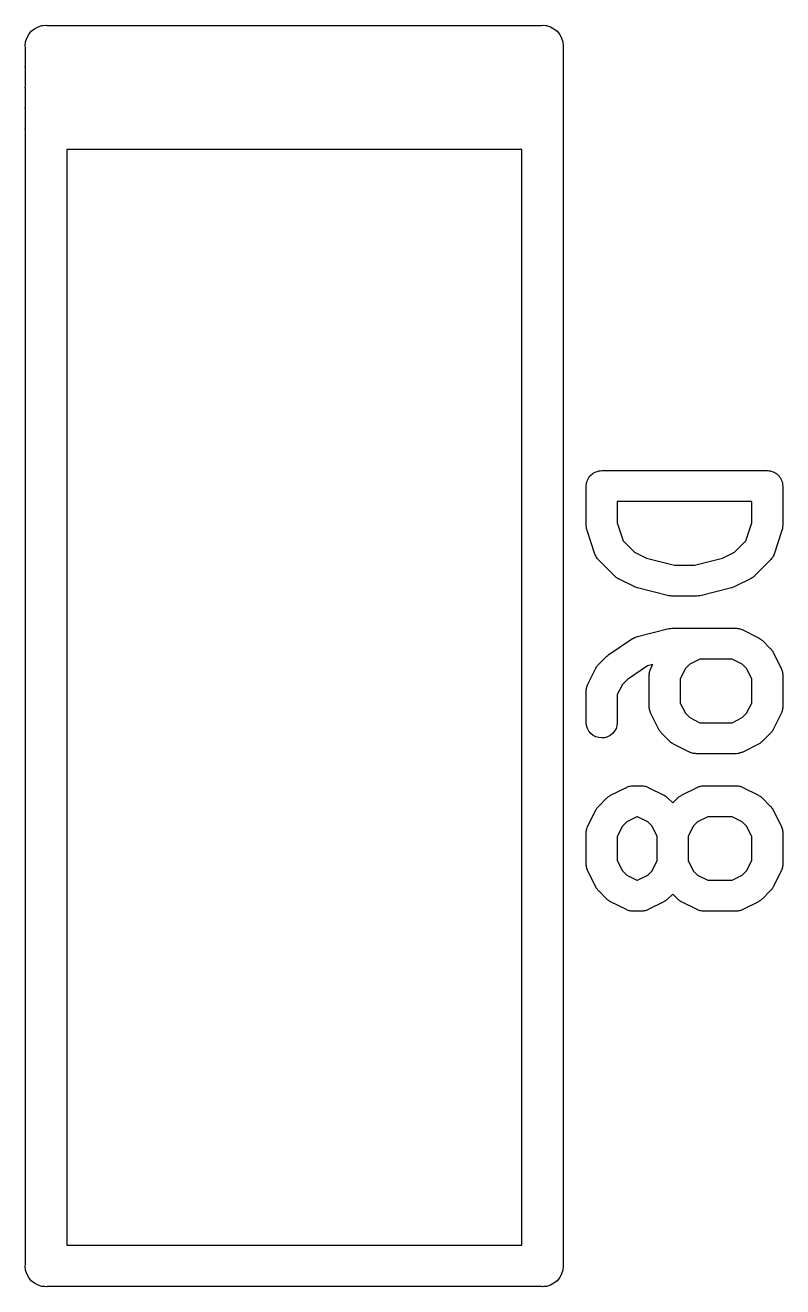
# Model space of a CAD drawing. Extents: x 0.4 to 23, y -16.1 to -0.4.
# Drawn here: x 5.2925 to 5.4367, y -5.0829 to -4.8427 of the extents above; entities that cross this region are included whole.
import ezdxf

# ---------------------------------------------------------------- set-up
doc = ezdxf.new("R2010")
doc.units = 0
doc.header["$MEASUREMENT"] = 0
doc.layers.add('BLACK', color=7, linetype='CONTINUOUS')

msp = doc.modelspace()

# ---------------------------------------------------------------- linework, layer by layer
at = {"layer": 'BLACK', "linetype": 'CONTINUOUS'}
for p, q in [((5.29284, -4.84518), (5.29321, -4.8445)), ((5.29321, -4.8445), (5.2937, -4.8439)), ((5.2937, -4.8439), (5.2943, -4.8434)), ((5.2943, -4.8434), (5.29498, -4.84304)), ((5.29498, -4.84304), (5.29572, -4.84281)), ((5.29572, -4.84281), (5.29592, -4.84279)), ((5.29592, -4.84279), (5.2965, -4.84274)), ((5.2965, -4.84274), (5.29669, -4.84276)), ((5.29669, -4.84276), (5.39079, -4.84276)), ((5.39079, -4.84276), (5.39098, -4.84274)), ((5.39098, -4.84274), (5.39156, -4.84279)), ((5.39156, -4.84279), (5.39176, -4.84281)), ((5.39176, -4.84281), (5.3925, -4.84304)), ((5.3925, -4.84304), (5.39318, -4.8434)), ((5.39318, -4.8434), (5.39378, -4.8439)), ((5.39378, -4.8439), (5.39427, -4.8445)), ((5.39427, -4.8445), (5.39464, -4.84518)), ((5.29254, -4.84669), (5.29262, -4.84592)), ((5.29256, -4.84689), (5.29254, -4.84669)), ((5.29256, -4.85044), (5.29256, -4.84689)), ((5.29262, -4.84592), (5.29284, -4.84518)), ((5.39464, -4.84518), (5.39486, -4.84592)), ((5.39486, -4.84592), (5.39494, -4.84669)), ((5.39494, -4.84669), (5.39492, -4.84689)), ((5.39492, -4.84689), (5.39492, -4.85044)), ((5.29254, -4.85063), (5.29256, -4.85044)), ((5.29256, -4.85082), (5.29254, -4.85063)), ((5.29256, -4.85437), (5.29256, -4.85082)), ((5.39492, -4.85044), (5.39494, -4.85063)), ((5.39494, -4.85063), (5.39492, -4.85082)), ((5.39492, -4.85082), (5.39492, -4.85437)), ((5.29254, -4.85457), (5.29256, -4.85437)), ((5.29256, -4.85476), (5.29254, -4.85457)), ((5.29256, -4.85831), (5.29256, -4.85476)), ((5.39492, -4.85437), (5.39494, -4.85457)), ((5.39494, -4.85457), (5.39492, -4.85476)), ((5.39492, -4.85476), (5.39492, -4.85831)), ((5.29254, -4.8585), (5.29256, -4.85831)), ((5.29256, -4.8587), (5.29254, -4.8585)), ((5.29256, -4.86225), (5.29256, -4.8587)), ((5.39492, -4.85831), (5.39494, -4.8585)), ((5.39494, -4.8585), (5.39492, -4.8587)), ((5.39492, -4.8587), (5.39492, -4.86225)), ((5.29254, -4.86244), (5.29256, -4.86225)), ((5.29256, -4.86263), (5.29254, -4.86244)), ((5.29256, -5.07878), (5.29256, -4.86263)), ((5.39492, -4.86225), (5.39494, -4.86244)), ((5.39494, -4.86244), (5.39492, -4.86263)), ((5.39492, -4.86263), (5.39492, -5.07878)), ((5.30043, -4.86638), (5.30043, -5.07504)), ((5.38705, -4.86638), (5.30043, -4.86638)), ((5.38705, -5.07504), (5.38705, -4.86638)), ((5.39984, -4.92883), (5.40002, -4.92861)), ((5.40002, -4.92861), (5.4002, -4.9284)), ((5.4002, -4.9284), (5.40021, -4.92839)), ((5.40021, -4.92839), (5.40043, -4.92821)), ((5.40021, -4.92839), (5.40021, -4.92839)), ((5.40043, -4.92821), (5.40065, -4.92804)), ((5.40065, -4.92803), (5.40066, -4.92802)), ((5.40065, -4.92804), (5.40065, -4.92803)), ((5.40066, -4.92802), (5.40091, -4.9279)), ((5.40091, -4.9279), (5.40115, -4.92776)), ((5.40115, -4.92776), (5.40116, -4.92776)), ((5.40116, -4.92776), (5.40117, -4.92776)), ((5.40117, -4.92776), (5.40144, -4.92768)), ((5.40144, -4.92768), (5.40171, -4.9276)), ((5.40171, -4.9276), (5.40172, -4.9276)), ((5.40172, -4.9276), (5.40173, -4.92759)), ((5.40173, -4.92759), (5.402, -4.92757)), ((5.402, -4.92757), (5.40228, -4.92754)), ((5.40228, -4.92754), (5.43378, -4.92754)), ((5.43378, -4.92754), (5.4338, -4.92754)), ((5.4338, -4.92754), (5.4338, -4.92754)), ((5.4338, -4.92754), (5.4338, -4.92754)), ((5.4338, -4.92754), (5.43382, -4.92754)), ((5.43382, -4.92754), (5.43409, -4.92757)), ((5.43409, -4.92757), (5.43437, -4.9276)), ((5.43437, -4.9276), (5.43438, -4.92761)), ((5.43438, -4.92761), (5.43439, -4.92761)), ((5.43439, -4.92761), (5.43465, -4.92769)), ((5.43465, -4.92769), (5.43492, -4.92777)), ((5.43492, -4.92777), (5.43493, -4.92778)), ((5.43493, -4.92778), (5.43494, -4.92778)), ((5.43494, -4.92778), (5.43518, -4.92792)), ((5.43518, -4.92792), (5.43543, -4.92805)), ((5.43543, -4.92805), (5.43543, -4.92805)), ((5.43543, -4.92805), (5.43544, -4.92806)), ((5.43544, -4.92806), (5.43566, -4.92824)), ((5.43566, -4.92824), (5.43587, -4.92841)), ((5.43587, -4.92841), (5.43588, -4.92842)), ((5.43588, -4.92842), (5.43589, -4.92843)), ((5.43589, -4.92843), (5.43606, -4.92864)), ((5.43606, -4.92864), (5.43624, -4.92886)), ((5.39933, -4.93045), (5.39936, -4.93018)), ((5.39933, -4.93047), (5.39933, -4.93045)), ((5.39933, -4.93049), (5.39933, -4.93047)), ((5.39933, -4.93047), (5.39933, -4.93047)), ((5.39933, -4.93047), (5.39933, -4.93047)), ((5.39933, -4.93799), (5.39933, -4.93049)), ((5.39936, -4.93018), (5.39939, -4.9299)), ((5.39939, -4.92988), (5.39948, -4.92962)), ((5.39939, -4.92989), (5.39939, -4.92988)), ((5.39939, -4.9299), (5.39939, -4.92989)), ((5.39948, -4.92962), (5.39956, -4.92935)), ((5.39956, -4.92934), (5.39957, -4.92933)), ((5.39956, -4.92935), (5.39956, -4.92934)), ((5.39957, -4.92933), (5.3997, -4.92909)), ((5.3997, -4.92909), (5.39983, -4.92884)), ((5.39983, -4.92884), (5.39984, -4.92884)), ((5.39984, -4.92884), (5.39984, -4.92883)), ((5.43624, -4.92886), (5.43624, -4.92887)), ((5.43624, -4.92887), (5.43625, -4.92888)), ((5.43625, -4.92888), (5.43638, -4.92912)), ((5.43638, -4.92912), (5.43651, -4.92937)), ((5.43651, -4.92937), (5.43651, -4.92938)), ((5.43651, -4.92938), (5.43651, -4.92939)), ((5.43651, -4.92939), (5.43659, -4.92966)), ((5.43659, -4.92966), (5.43667, -4.92992)), ((5.43667, -4.92992), (5.43667, -4.92993)), ((5.43667, -4.92993), (5.43668, -4.92994)), ((5.43668, -4.92994), (5.4367, -4.93022)), ((5.4367, -4.93022), (5.43673, -4.93049)), ((5.43673, -4.93049), (5.43673, -4.93799)), ((5.40523, -4.93345), (5.40523, -4.93751)), ((5.43082, -4.93345), (5.40523, -4.93345)), ((5.43082, -4.93751), (5.43082, -4.93345)), ((5.39934, -4.93816), (5.39933, -4.93799)), ((5.39935, -4.93832), (5.39934, -4.93816)), ((5.40523, -4.93751), (5.40636, -4.9409)), ((5.4297, -4.9409), (5.43082, -4.93751)), ((5.43671, -4.9382), (5.4367, -4.93837)), ((5.43673, -4.93804), (5.43671, -4.9382)), ((5.43673, -4.93799), (5.43673, -4.93804)), ((5.39937, -4.93844), (5.39935, -4.93832)), ((5.39938, -4.93857), (5.39937, -4.93844)), ((5.39943, -4.93873), (5.39938, -4.93857)), ((5.39947, -4.93889), (5.39943, -4.93873)), ((5.39948, -4.93893), (5.39947, -4.93889)), ((5.40098, -4.94343), (5.39948, -4.93893)), ((5.43658, -4.93893), (5.43508, -4.94343)), ((5.43661, -4.93877), (5.43658, -4.93893)), ((5.43666, -4.93861), (5.43661, -4.93877)), ((5.43668, -4.93849), (5.43666, -4.93861)), ((5.4367, -4.93837), (5.43668, -4.93849)), ((5.40636, -4.9409), (5.40853, -4.94307)), ((5.40853, -4.94307), (5.41081, -4.94421)), ((5.42525, -4.94421), (5.42753, -4.94307)), ((5.42753, -4.94307), (5.4297, -4.9409)), ((5.40101, -4.94351), (5.40098, -4.94343)), ((5.40104, -4.94359), (5.40101, -4.94351)), ((5.40113, -4.94377), (5.40104, -4.94359)), ((5.40121, -4.94395), (5.40113, -4.94377)), ((5.40126, -4.94402), (5.40121, -4.94395)), ((5.4013, -4.9441), (5.40126, -4.94402)), ((5.40143, -4.94426), (5.4013, -4.9441)), ((5.40155, -4.94442), (5.40143, -4.94426)), ((5.40161, -4.94448), (5.40155, -4.94442)), ((5.40166, -4.94455), (5.40161, -4.94448)), ((5.40169, -4.94458), (5.40166, -4.94455)), ((5.40469, -4.94758), (5.40169, -4.94458)), ((5.41081, -4.94421), (5.41614, -4.94554)), ((5.41991, -4.94554), (5.42525, -4.94421)), ((5.43436, -4.94458), (5.43136, -4.94758)), ((5.43442, -4.94451), (5.43436, -4.94458)), ((5.43448, -4.94446), (5.43442, -4.94451)), ((5.4346, -4.94429), (5.43448, -4.94446)), ((5.43473, -4.94414), (5.4346, -4.94429)), ((5.43477, -4.94406), (5.43473, -4.94414)), ((5.43482, -4.94399), (5.43477, -4.94406)), ((5.43491, -4.94381), (5.43482, -4.94399)), ((5.435, -4.94363), (5.43491, -4.94381)), ((5.43503, -4.94355), (5.435, -4.94363)), ((5.43506, -4.94347), (5.43503, -4.94355)), ((5.43508, -4.94343), (5.43506, -4.94347)), ((5.40482, -4.94769), (5.40469, -4.94758)), ((5.40494, -4.9478), (5.40482, -4.94769)), ((5.40504, -4.94787), (5.40494, -4.9478)), ((5.40514, -4.94795), (5.40504, -4.94787)), ((5.41614, -4.94554), (5.41991, -4.94554)), ((5.43098, -4.94789), (5.43088, -4.94797)), ((5.43108, -4.94783), (5.43098, -4.94789)), ((5.43121, -4.94771), (5.43108, -4.94783)), ((5.43133, -4.94761), (5.43121, -4.94771)), ((5.43136, -4.94758), (5.43133, -4.94761)), ((5.40528, -4.94803), (5.40514, -4.94795)), ((5.40542, -4.94812), (5.40528, -4.94803)), ((5.40546, -4.94813), (5.40542, -4.94812)), ((5.40846, -4.94963), (5.40546, -4.94813)), ((5.40847, -4.94964), (5.40846, -4.94963)), ((5.40848, -4.94965), (5.40847, -4.94964)), ((5.40874, -4.94974), (5.40848, -4.94965)), ((5.409, -4.94984), (5.40874, -4.94974)), ((5.40901, -4.94984), (5.409, -4.94984)), ((5.40902, -4.94985), (5.40901, -4.94984)), ((5.40906, -4.94986), (5.40902, -4.94985)), ((5.41506, -4.95136), (5.40906, -4.94986)), ((5.42699, -4.94986), (5.42099, -4.95136)), ((5.42701, -4.94985), (5.42699, -4.94986)), ((5.42702, -4.94985), (5.42701, -4.94985)), ((5.42728, -4.94976), (5.42702, -4.94985)), ((5.42754, -4.94966), (5.42728, -4.94976)), ((5.42755, -4.94966), (5.42754, -4.94966)), ((5.42756, -4.94965), (5.42755, -4.94966)), ((5.4276, -4.94963), (5.42756, -4.94965)), ((5.4306, -4.94813), (5.4276, -4.94963)), ((5.43074, -4.94805), (5.4306, -4.94813)), ((5.43088, -4.94797), (5.43074, -4.94805)), ((5.41511, -4.95137), (5.41506, -4.95136)), ((5.41516, -4.95138), (5.41511, -4.95137)), ((5.4154, -4.95141), (5.41516, -4.95138)), ((5.41563, -4.95144), (5.4154, -4.95141)), ((5.41568, -4.95144), (5.41563, -4.95144)), ((5.41574, -4.95145), (5.41568, -4.95144)), ((5.41578, -4.95145), (5.41574, -4.95145)), ((5.42028, -4.95145), (5.41578, -4.95145)), ((5.42033, -4.95144), (5.42028, -4.95145)), ((5.42038, -4.95144), (5.42033, -4.95144)), ((5.42062, -4.95141), (5.42038, -4.95144)), ((5.42085, -4.95139), (5.42062, -4.95141)), ((5.4209, -4.95137), (5.42085, -4.95139)), ((5.42095, -4.95137), (5.4209, -4.95137)), ((5.42099, -4.95136), (5.42095, -4.95137)), ((5.40364, -4.96253), (5.40814, -4.95953)), ((5.40814, -4.95953), (5.40818, -4.95951)), ((5.40818, -4.95951), (5.40835, -4.95942)), ((5.40835, -4.95942), (5.40852, -4.95932)), ((5.40852, -4.95932), (5.40861, -4.95929)), ((5.40861, -4.95929), (5.40869, -4.95925)), ((5.40869, -4.95925), (5.40888, -4.95919)), ((5.40888, -4.95919), (5.40906, -4.95913)), ((5.40906, -4.95913), (5.41506, -4.95763)), ((5.41506, -4.95763), (5.4151, -4.95762)), ((5.4151, -4.95762), (5.41515, -4.95761)), ((5.41515, -4.95761), (5.4152, -4.95759)), ((5.4152, -4.95759), (5.41544, -4.95757)), ((5.41544, -4.95757), (5.41567, -4.95754)), ((5.41567, -4.95754), (5.41573, -4.95754)), ((5.41573, -4.95754), (5.41578, -4.95754)), ((5.41578, -4.95754), (5.42778, -4.95754)), ((5.42778, -4.95754), (5.42782, -4.95754)), ((5.42782, -4.95754), (5.4279, -4.95755)), ((5.4279, -4.95755), (5.42799, -4.95755)), ((5.42799, -4.95755), (5.42819, -4.95758)), ((5.42819, -4.95758), (5.42839, -4.9576)), ((5.42839, -4.9576), (5.42847, -4.95763)), ((5.42847, -4.95763), (5.42856, -4.95764)), ((5.42856, -4.95764), (5.42875, -4.95772)), ((5.42875, -4.95772), (5.42894, -4.95778)), ((5.42894, -4.95778), (5.42902, -4.95782)), ((5.42902, -4.95782), (5.4291, -4.95785)), ((5.4291, -4.95785), (5.4321, -4.95935)), ((5.4321, -4.95935), (5.43213, -4.95937)), ((5.43213, -4.95937), (5.43227, -4.95946)), ((5.43227, -4.95946), (5.43242, -4.95954)), ((5.43242, -4.95954), (5.43251, -4.95962)), ((5.43251, -4.95962), (5.43262, -4.95968)), ((5.43262, -4.95968), (5.43274, -4.9598)), ((5.43274, -4.9598), (5.43286, -4.9599)), ((5.43286, -4.9599), (5.43436, -4.9614)), ((5.43436, -4.9614), (5.43439, -4.96143)), ((5.43439, -4.96143), (5.4345, -4.96156)), ((5.4345, -4.96156), (5.43461, -4.96168)), ((5.43461, -4.96168), (5.43468, -4.96179)), ((5.43468, -4.96179), (5.43475, -4.96188)), ((5.43475, -4.96188), (5.43483, -4.96203)), ((5.43483, -4.96203), (5.43492, -4.96217)), ((5.43492, -4.96217), (5.43642, -4.96517)), ((5.4014, -4.96475), (5.40147, -4.96465)), ((5.40147, -4.96465), (5.40159, -4.96453)), ((5.40159, -4.96453), (5.40169, -4.9644)), ((5.40169, -4.9644), (5.40319, -4.9629)), ((5.40319, -4.9629), (5.4032, -4.9629)), ((5.4032, -4.9629), (5.40322, -4.96287)), ((5.4032, -4.9629), (5.4032, -4.9629)), ((5.4032, -4.9629), (5.4032, -4.9629)), ((5.40322, -4.96287), (5.40343, -4.96271)), ((5.40343, -4.96271), (5.40364, -4.96253)), ((5.41198, -4.96448), (5.41099, -4.96473)), ((5.41164, -4.96517), (5.41198, -4.96448)), ((5.41903, -4.96442), (5.4182, -4.96524)), ((5.42097, -4.96344), (5.41903, -4.96442)), ((5.42708, -4.96344), (5.42097, -4.96344)), ((5.42903, -4.96442), (5.42708, -4.96344)), ((5.42985, -4.96524), (5.42903, -4.96442)), ((5.39964, -4.96817), (5.40114, -4.96517)), ((5.40114, -4.96517), (5.40116, -4.96513)), ((5.40116, -4.96513), (5.40125, -4.96499)), ((5.40125, -4.96499), (5.40133, -4.96485)), ((5.40133, -4.96485), (5.4014, -4.96475)), ((5.41099, -4.96473), (5.40716, -4.96729)), ((5.41133, -4.96628), (5.41137, -4.96608)), ((5.41134, -4.96636), (5.41133, -4.96628)), ((5.41133, -4.96645), (5.41134, -4.96636)), ((5.41133, -4.96649), (5.41133, -4.96645)), ((5.41133, -4.97249), (5.41133, -4.96649)), ((5.41137, -4.96608), (5.41139, -4.96588)), ((5.41139, -4.96588), (5.41142, -4.96579)), ((5.41142, -4.96579), (5.41143, -4.96571)), ((5.41143, -4.96571), (5.4115, -4.96552)), ((5.4115, -4.96552), (5.41156, -4.96533)), ((5.41156, -4.96533), (5.41161, -4.96525)), ((5.41161, -4.96525), (5.41164, -4.96517)), ((5.4182, -4.96524), (5.41723, -4.96719)), ((5.43082, -4.96719), (5.42985, -4.96524)), ((5.43642, -4.96517), (5.43643, -4.96521)), ((5.43643, -4.96521), (5.43646, -4.96529)), ((5.43646, -4.96529), (5.43651, -4.96537)), ((5.43651, -4.96537), (5.43656, -4.96556)), ((5.43656, -4.96556), (5.43663, -4.96575)), ((5.43663, -4.96575), (5.43665, -4.96583)), ((5.43665, -4.96583), (5.43667, -4.96592)), ((5.43667, -4.96592), (5.43669, -4.96612)), ((5.43669, -4.96612), (5.43672, -4.96632)), ((5.43672, -4.96632), (5.43672, -4.9664)), ((5.43672, -4.9664), (5.43673, -4.96649)), ((5.43673, -4.96649), (5.43673, -4.97249)), ((5.39933, -4.96928), (5.39937, -4.96908)), ((5.39934, -4.96936), (5.39933, -4.96928)), ((5.39933, -4.96945), (5.39934, -4.96936)), ((5.39933, -4.96949), (5.39933, -4.96945)), ((5.39933, -4.97549), (5.39933, -4.96949)), ((5.39937, -4.96908), (5.39939, -4.96888)), ((5.39939, -4.96888), (5.39942, -4.96879)), ((5.39942, -4.96879), (5.39943, -4.96871)), ((5.39943, -4.96871), (5.3995, -4.96852)), ((5.3995, -4.96852), (5.39957, -4.96833)), ((5.39957, -4.96833), (5.39961, -4.96825)), ((5.39961, -4.96825), (5.39964, -4.96817)), ((5.40621, -4.96824), (5.40523, -4.97019)), ((5.40716, -4.96729), (5.40621, -4.96824)), ((5.41723, -4.96719), (5.41723, -4.97179)), ((5.43082, -4.97179), (5.43082, -4.96719)), ((5.40523, -4.97019), (5.40523, -4.97549)), ((5.41723, -4.97179), (5.4182, -4.97374)), ((5.42985, -4.97374), (5.43082, -4.97179)), ((5.41133, -4.97258), (5.41133, -4.97249)), ((5.41133, -4.97266), (5.41133, -4.97258)), ((5.41136, -4.97286), (5.41133, -4.97266)), ((5.41138, -4.97306), (5.41136, -4.97286)), ((5.41141, -4.97315), (5.41138, -4.97306)), ((5.41142, -4.97323), (5.41141, -4.97315)), ((5.41149, -4.97342), (5.41142, -4.97323)), ((5.41155, -4.97361), (5.41149, -4.97342)), ((5.41159, -4.97369), (5.41155, -4.97361)), ((5.41162, -4.97377), (5.41159, -4.97369)), ((5.41164, -4.97381), (5.41162, -4.97377)), ((5.41314, -4.97681), (5.41164, -4.97381)), ((5.4182, -4.97374), (5.41903, -4.97456)), ((5.42903, -4.97456), (5.42985, -4.97374)), ((5.43642, -4.97381), (5.43492, -4.97681)), ((5.43645, -4.97373), (5.43642, -4.97381)), ((5.43649, -4.97365), (5.43645, -4.97373)), ((5.43655, -4.97346), (5.43649, -4.97365)), ((5.43662, -4.97327), (5.43655, -4.97346)), ((5.43664, -4.97319), (5.43662, -4.97327)), ((5.43666, -4.9731), (5.43664, -4.97319)), ((5.43669, -4.9729), (5.43666, -4.9731)), ((5.43672, -4.9727), (5.43669, -4.9729)), ((5.43673, -4.97253), (5.43672, -4.97262)), ((5.43672, -4.97262), (5.43672, -4.9727)), ((5.43673, -4.97249), (5.43673, -4.97253)), ((5.39938, -4.97606), (5.39933, -4.97549)), ((5.39955, -4.97661), (5.39938, -4.97606)), ((5.39982, -4.97712), (5.39955, -4.97661)), ((5.40499, -4.97665), (5.40472, -4.97716)), ((5.40517, -4.9761), (5.40499, -4.97665)), ((5.40523, -4.97553), (5.40517, -4.9761)), ((5.40523, -4.97549), (5.40523, -4.97553)), ((5.41903, -4.97456), (5.42097, -4.97554)), ((5.42097, -4.97554), (5.42708, -4.97554)), ((5.42708, -4.97554), (5.42903, -4.97456)), ((5.40018, -4.97757), (5.39982, -4.97712)), ((5.40063, -4.97794), (5.40018, -4.97757)), ((5.40114, -4.97821), (5.40063, -4.97794)), ((5.40169, -4.97838), (5.40114, -4.97821)), ((5.40226, -4.97844), (5.40169, -4.97838)), ((5.40283, -4.97839), (5.40226, -4.97844)), ((5.40339, -4.97823), (5.40283, -4.97839)), ((5.4039, -4.97796), (5.40339, -4.97823)), ((5.40435, -4.9776), (5.4039, -4.97796)), ((5.40472, -4.97716), (5.40435, -4.9776)), ((5.41323, -4.97695), (5.41314, -4.97681)), ((5.4133, -4.9771), (5.41323, -4.97695)), ((5.41338, -4.97719), (5.4133, -4.9771)), ((5.41344, -4.9773), (5.41338, -4.97719)), ((5.41356, -4.97742), (5.41344, -4.9773)), ((5.41366, -4.97755), (5.41356, -4.97742)), ((5.41369, -4.97758), (5.41366, -4.97755)), ((5.41519, -4.97908), (5.41369, -4.97758)), ((5.41532, -4.97918), (5.41519, -4.97908)), ((5.43283, -4.97911), (5.43271, -4.97921)), ((5.43286, -4.97908), (5.43283, -4.97911)), ((5.43436, -4.97758), (5.43286, -4.97908)), ((5.43447, -4.97745), (5.43436, -4.97758)), ((5.43458, -4.97733), (5.43447, -4.97745)), ((5.43465, -4.97723), (5.43458, -4.97733)), ((5.43473, -4.97713), (5.43465, -4.97723)), ((5.43481, -4.97699), (5.43473, -4.97713)), ((5.4349, -4.97685), (5.43481, -4.97699)), ((5.43492, -4.97681), (5.4349, -4.97685)), ((5.41544, -4.9793), (5.41532, -4.97918)), ((5.41554, -4.97936), (5.41544, -4.9793)), ((5.41564, -4.97944), (5.41554, -4.97936)), ((5.41578, -4.97952), (5.41564, -4.97944)), ((5.41592, -4.97961), (5.41578, -4.97952)), ((5.41596, -4.97963), (5.41592, -4.97961)), ((5.41896, -4.98113), (5.41596, -4.97963)), ((5.41904, -4.98116), (5.41896, -4.98113)), ((5.41911, -4.9812), (5.41904, -4.98116)), ((5.41931, -4.98126), (5.41911, -4.9812)), ((5.41949, -4.98134), (5.41931, -4.98126)), ((5.41958, -4.98135), (5.41949, -4.98134)), ((5.41966, -4.98138), (5.41958, -4.98135)), ((5.41986, -4.9814), (5.41966, -4.98138)), ((5.42006, -4.98143), (5.41986, -4.9814)), ((5.42015, -4.98143), (5.42006, -4.98143)), ((5.42024, -4.98144), (5.42015, -4.98143)), ((5.42028, -4.98144), (5.42024, -4.98144)), ((5.42778, -4.98144), (5.42028, -4.98144)), ((5.42786, -4.98143), (5.42778, -4.98144)), ((5.42795, -4.98144), (5.42786, -4.98143)), ((5.42815, -4.98141), (5.42795, -4.98144)), ((5.42835, -4.98139), (5.42815, -4.98141)), ((5.42843, -4.98136), (5.42835, -4.98139)), ((5.42852, -4.98135), (5.42843, -4.98136)), ((5.42871, -4.98128), (5.42852, -4.98135)), ((5.4289, -4.98122), (5.42871, -4.98128)), ((5.42898, -4.98118), (5.4289, -4.98122)), ((5.42906, -4.98115), (5.42898, -4.98118)), ((5.4291, -4.98113), (5.42906, -4.98115)), ((5.4321, -4.97963), (5.4291, -4.98113)), ((5.43224, -4.97954), (5.4321, -4.97963)), ((5.43238, -4.97947), (5.43224, -4.97954)), ((5.43248, -4.97939), (5.43238, -4.97947)), ((5.43258, -4.97932), (5.43248, -4.97939)), ((5.43271, -4.97921), (5.43258, -4.97932)), ((5.40396, -4.98935), (5.40696, -4.98785)), ((5.40696, -4.98785), (5.407, -4.98783)), ((5.407, -4.98783), (5.40708, -4.9878)), ((5.40708, -4.9878), (5.40715, -4.98776)), ((5.40715, -4.98776), (5.40735, -4.9877)), ((5.40735, -4.9877), (5.40754, -4.98763)), ((5.40754, -4.98763), (5.40762, -4.98762)), ((5.40762, -4.98762), (5.40771, -4.98759)), ((5.40771, -4.98759), (5.40791, -4.98757)), ((5.40791, -4.98757), (5.40811, -4.98754)), ((5.40811, -4.98754), (5.40819, -4.98754)), ((5.40819, -4.98754), (5.40828, -4.98753)), ((5.40828, -4.98753), (5.40978, -4.98753)), ((5.40978, -4.98753), (5.40982, -4.98753)), ((5.40982, -4.98753), (5.40991, -4.98754)), ((5.40991, -4.98754), (5.40999, -4.98754)), ((5.40999, -4.98754), (5.41019, -4.98758)), ((5.41019, -4.98758), (5.41039, -4.9876)), ((5.41039, -4.9876), (5.41048, -4.98763)), ((5.41048, -4.98763), (5.41056, -4.98764)), ((5.41056, -4.98764), (5.41075, -4.98771)), ((5.41075, -4.98771), (5.41094, -4.98777)), ((5.41094, -4.98777), (5.41102, -4.98782)), ((5.41102, -4.98782), (5.4111, -4.98785)), ((5.4111, -4.98785), (5.4141, -4.98935)), ((5.41746, -4.98935), (5.42046, -4.98785)), ((5.42046, -4.98785), (5.42049, -4.98783)), ((5.42049, -4.98783), (5.42058, -4.9878)), ((5.42058, -4.9878), (5.42065, -4.98776)), ((5.42065, -4.98776), (5.42085, -4.9877)), ((5.42085, -4.9877), (5.42103, -4.98763)), ((5.42103, -4.98763), (5.42112, -4.98762)), ((5.42112, -4.98762), (5.4212, -4.98759)), ((5.4212, -4.98759), (5.42141, -4.98757)), ((5.42141, -4.98757), (5.4216, -4.98754)), ((5.4216, -4.98754), (5.42169, -4.98754)), ((5.42169, -4.98754), (5.42178, -4.98753)), ((5.42178, -4.98753), (5.42778, -4.98753)), ((5.42778, -4.98753), (5.42782, -4.98753)), ((5.42782, -4.98753), (5.4279, -4.98754)), ((5.4279, -4.98754), (5.42799, -4.98754)), ((5.42799, -4.98754), (5.42819, -4.98758)), ((5.42819, -4.98758), (5.42839, -4.9876)), ((5.42839, -4.9876), (5.42847, -4.98763)), ((5.42847, -4.98763), (5.42856, -4.98764)), ((5.42856, -4.98764), (5.42875, -4.98771)), ((5.42875, -4.98771), (5.42894, -4.98777)), ((5.42894, -4.98777), (5.42902, -4.98782)), ((5.42902, -4.98782), (5.4291, -4.98785)), ((5.4291, -4.98785), (5.4321, -4.98935)), ((5.40169, -4.9914), (5.40319, -4.9899)), ((5.40319, -4.9899), (5.40322, -4.98987)), ((5.40322, -4.98987), (5.40335, -4.98977)), ((5.40335, -4.98977), (5.40347, -4.98965)), ((5.40347, -4.98965), (5.40358, -4.98959)), ((5.40358, -4.98959), (5.40367, -4.98951)), ((5.40367, -4.98951), (5.40382, -4.98943)), ((5.40382, -4.98943), (5.40396, -4.98935)), ((5.4141, -4.98935), (5.41414, -4.98936)), ((5.41414, -4.98936), (5.41427, -4.98946)), ((5.41427, -4.98946), (5.41442, -4.98953)), ((5.41442, -4.98953), (5.41452, -4.98961)), ((5.41452, -4.98961), (5.41462, -4.98968)), ((5.41462, -4.98968), (5.41474, -4.98979)), ((5.41474, -4.98979), (5.41487, -4.9899)), ((5.41487, -4.9899), (5.41578, -4.99081)), ((5.41578, -4.99081), (5.41669, -4.9899)), ((5.41669, -4.9899), (5.41672, -4.98987)), ((5.41672, -4.98987), (5.41685, -4.98977)), ((5.41685, -4.98977), (5.41697, -4.98965)), ((5.41697, -4.98965), (5.41707, -4.98959)), ((5.41707, -4.98959), (5.41717, -4.98951)), ((5.41717, -4.98951), (5.41732, -4.98943)), ((5.41732, -4.98943), (5.41746, -4.98935)), ((5.4321, -4.98935), (5.43213, -4.98936)), ((5.43213, -4.98936), (5.43227, -4.98946)), ((5.43227, -4.98946), (5.43242, -4.98953)), ((5.43242, -4.98953), (5.43251, -4.98961)), ((5.43251, -4.98961), (5.43262, -4.98968)), ((5.43262, -4.98968), (5.43274, -4.98979)), ((5.43274, -4.98979), (5.43286, -4.9899)), ((5.43286, -4.9899), (5.43436, -4.9914)), ((5.39964, -4.99517), (5.40114, -4.99217)), ((5.40114, -4.99217), (5.40116, -4.99213)), ((5.40116, -4.99213), (5.40125, -4.99199)), ((5.40125, -4.99199), (5.40133, -4.99184)), ((5.40133, -4.99184), (5.4014, -4.99175)), ((5.4014, -4.99175), (5.40147, -4.99165)), ((5.40147, -4.99165), (5.40159, -4.99153)), ((5.40159, -4.99153), (5.40169, -4.9914)), ((5.40898, -4.99344), (5.40703, -4.99441)), ((5.40908, -4.99344), (5.40898, -4.99344)), ((5.41103, -4.99441), (5.40908, -4.99344)), ((5.42247, -4.99344), (5.42053, -4.99441)), ((5.42708, -4.99344), (5.42247, -4.99344)), ((5.42903, -4.99441), (5.42708, -4.99344)), ((5.43436, -4.9914), (5.43439, -4.99143)), ((5.43439, -4.99143), (5.4345, -4.99156)), ((5.4345, -4.99156), (5.43461, -4.99168)), ((5.43461, -4.99168), (5.43468, -4.99178)), ((5.43468, -4.99178), (5.43475, -4.99188)), ((5.43475, -4.99188), (5.43483, -4.99203)), ((5.43483, -4.99203), (5.43492, -4.99217)), ((5.43492, -4.99217), (5.43642, -4.99517)), ((5.39937, -4.99607), (5.39939, -4.99587)), ((5.39939, -4.99587), (5.39942, -4.99579)), ((5.39942, -4.99579), (5.39943, -4.9957)), ((5.39943, -4.9957), (5.3995, -4.99552)), ((5.3995, -4.99552), (5.39957, -4.99532)), ((5.39957, -4.99532), (5.39961, -4.99525)), ((5.39961, -4.99525), (5.39964, -4.99517)), ((5.40621, -4.99524), (5.40523, -4.99718)), ((5.40703, -4.99441), (5.40621, -4.99524)), ((5.41185, -4.99524), (5.41103, -4.99441)), ((5.41283, -4.99718), (5.41185, -4.99524)), ((5.4197, -4.99524), (5.41873, -4.99718)), ((5.42053, -4.99441), (5.4197, -4.99524)), ((5.42985, -4.99524), (5.42903, -4.99441)), ((5.43082, -4.99718), (5.42985, -4.99524)), ((5.43642, -4.99517), (5.43643, -4.9952)), ((5.43643, -4.9952), (5.43646, -4.99528)), ((5.43646, -4.99528), (5.43651, -4.99536)), ((5.43651, -4.99536), (5.43656, -4.99555)), ((5.43656, -4.99555), (5.43663, -4.99574)), ((5.43663, -4.99574), (5.43665, -4.99583)), ((5.43665, -4.99583), (5.43667, -4.99591)), ((5.43667, -4.99591), (5.43669, -4.99611)), ((5.39933, -4.99627), (5.39937, -4.99607)), ((5.39934, -4.99636), (5.39933, -4.99627)), ((5.39933, -4.99645), (5.39934, -4.99636)), ((5.39933, -4.99649), (5.39933, -4.99645)), ((5.39933, -5.00249), (5.39933, -4.99649)), ((5.40523, -4.99718), (5.40523, -5.00179)), ((5.41283, -5.00179), (5.41283, -4.99718)), ((5.41873, -4.99718), (5.41873, -5.00179)), ((5.43082, -5.00179), (5.43082, -4.99718)), ((5.43669, -4.99611), (5.43672, -4.99631)), ((5.43672, -4.99631), (5.43672, -4.9964)), ((5.43672, -4.9964), (5.43673, -4.99649)), ((5.43673, -4.99649), (5.43673, -5.00249)), ((5.39934, -5.00257), (5.39933, -5.00249)), ((5.39933, -5.00266), (5.39934, -5.00257)), ((5.39936, -5.00286), (5.39933, -5.00266)), ((5.39938, -5.00306), (5.39936, -5.00286)), ((5.39941, -5.00314), (5.39938, -5.00306)), ((5.39942, -5.00323), (5.39941, -5.00314)), ((5.40523, -5.00179), (5.40621, -5.00374)), ((5.41185, -5.00374), (5.41283, -5.00179)), ((5.41873, -5.00179), (5.4197, -5.00374)), ((5.42985, -5.00374), (5.43082, -5.00179)), ((5.43666, -5.0031), (5.43664, -5.00318)), ((5.43669, -5.0029), (5.43666, -5.0031)), ((5.43672, -5.0027), (5.43669, -5.0029)), ((5.43673, -5.00253), (5.43672, -5.00261)), ((5.43672, -5.00261), (5.43672, -5.0027)), ((5.43673, -5.00249), (5.43673, -5.00253)), ((5.39949, -5.00342), (5.39942, -5.00323)), ((5.39955, -5.00361), (5.39949, -5.00342)), ((5.39959, -5.00369), (5.39955, -5.00361)), ((5.39962, -5.00377), (5.39959, -5.00369)), ((5.39964, -5.00381), (5.39962, -5.00377)), ((5.40114, -5.00681), (5.39964, -5.00381)), ((5.40621, -5.00374), (5.40703, -5.00456)), ((5.40703, -5.00456), (5.40898, -5.00553)), ((5.40898, -5.00553), (5.40908, -5.00553)), ((5.40908, -5.00553), (5.41103, -5.00456)), ((5.41103, -5.00456), (5.41185, -5.00374)), ((5.4197, -5.00374), (5.42053, -5.00456)), ((5.42053, -5.00456), (5.42247, -5.00553)), ((5.42247, -5.00553), (5.42708, -5.00553)), ((5.42708, -5.00553), (5.42903, -5.00456)), ((5.42903, -5.00456), (5.42985, -5.00374)), ((5.43642, -5.00381), (5.43492, -5.00681)), ((5.43645, -5.00373), (5.43642, -5.00381)), ((5.43649, -5.00365), (5.43645, -5.00373)), ((5.43655, -5.00346), (5.43649, -5.00365)), ((5.43662, -5.00327), (5.43655, -5.00346)), ((5.43664, -5.00318), (5.43662, -5.00327)), ((5.40123, -5.00695), (5.40114, -5.00681)), ((5.4013, -5.00709), (5.40123, -5.00695)), ((5.40138, -5.00719), (5.4013, -5.00709)), ((5.40145, -5.00729), (5.40138, -5.00719)), ((5.40156, -5.00741), (5.40145, -5.00729)), ((5.40166, -5.00754), (5.40156, -5.00741)), ((5.40169, -5.00757), (5.40166, -5.00754)), ((5.40319, -5.00907), (5.40169, -5.00757)), ((5.43436, -5.00757), (5.43286, -5.00907)), ((5.43447, -5.00745), (5.43436, -5.00757)), ((5.43458, -5.00733), (5.43447, -5.00745)), ((5.43465, -5.00722), (5.43458, -5.00733)), ((5.43473, -5.00713), (5.43465, -5.00722)), ((5.43481, -5.00698), (5.43473, -5.00713)), ((5.4349, -5.00684), (5.43481, -5.00698)), ((5.43492, -5.00681), (5.4349, -5.00684)), ((5.40332, -5.00918), (5.40319, -5.00907)), ((5.40344, -5.00929), (5.40332, -5.00918)), ((5.40354, -5.00936), (5.40344, -5.00929)), ((5.40364, -5.00944), (5.40354, -5.00936)), ((5.40378, -5.00952), (5.40364, -5.00944)), ((5.40392, -5.00961), (5.40378, -5.00952)), ((5.40396, -5.00963), (5.40392, -5.00961)), ((5.40696, -5.01113), (5.40396, -5.00963)), ((5.4141, -5.00963), (5.4111, -5.01113)), ((5.41424, -5.00954), (5.4141, -5.00963)), ((5.41439, -5.00946), (5.41424, -5.00954)), ((5.41448, -5.00939), (5.41439, -5.00946)), ((5.41459, -5.00932), (5.41448, -5.00939)), ((5.41471, -5.00921), (5.41459, -5.00932)), ((5.41484, -5.0091), (5.41471, -5.00921)), ((5.41487, -5.00907), (5.41484, -5.0091)), ((5.41578, -5.00816), (5.41487, -5.00907)), ((5.41669, -5.00907), (5.41578, -5.00816)), ((5.41682, -5.00918), (5.41669, -5.00907)), ((5.41694, -5.00929), (5.41682, -5.00918)), ((5.41704, -5.00936), (5.41694, -5.00929)), ((5.41714, -5.00944), (5.41704, -5.00936)), ((5.41728, -5.00952), (5.41714, -5.00944)), ((5.41742, -5.00961), (5.41728, -5.00952)), ((5.41746, -5.00963), (5.41742, -5.00961)), ((5.42046, -5.01113), (5.41746, -5.00963)), ((5.4321, -5.00963), (5.4291, -5.01113)), ((5.43224, -5.00954), (5.4321, -5.00963)), ((5.43238, -5.00946), (5.43224, -5.00954)), ((5.43248, -5.00939), (5.43238, -5.00946)), ((5.43258, -5.00932), (5.43248, -5.00939)), ((5.43271, -5.00921), (5.43258, -5.00932)), ((5.43283, -5.0091), (5.43271, -5.00921)), ((5.43286, -5.00907), (5.43283, -5.0091)), ((5.40704, -5.01116), (5.40696, -5.01113)), ((5.40712, -5.0112), (5.40704, -5.01116)), ((5.40731, -5.01126), (5.40712, -5.0112)), ((5.4075, -5.01133), (5.40731, -5.01126)), ((5.40758, -5.01135), (5.4075, -5.01133)), ((5.40767, -5.01137), (5.40758, -5.01135)), ((5.40787, -5.0114), (5.40767, -5.01137)), ((5.40806, -5.01143), (5.40787, -5.0114)), ((5.40815, -5.01143), (5.40806, -5.01143)), ((5.40824, -5.01144), (5.40815, -5.01143)), ((5.40828, -5.01144), (5.40824, -5.01144)), ((5.40978, -5.01144), (5.40828, -5.01144)), ((5.40987, -5.01143), (5.40978, -5.01144)), ((5.40995, -5.01143), (5.40987, -5.01143)), ((5.41015, -5.0114), (5.40995, -5.01143)), ((5.41035, -5.01138), (5.41015, -5.0114)), ((5.41044, -5.01136), (5.41035, -5.01138)), ((5.41052, -5.01134), (5.41044, -5.01136)), ((5.41071, -5.01127), (5.41052, -5.01134)), ((5.4109, -5.01122), (5.41071, -5.01127)), ((5.41098, -5.01117), (5.4109, -5.01122)), ((5.41106, -5.01114), (5.41098, -5.01117)), ((5.4111, -5.01113), (5.41106, -5.01114)), ((5.42054, -5.01116), (5.42046, -5.01113)), ((5.42061, -5.0112), (5.42054, -5.01116)), ((5.42081, -5.01126), (5.42061, -5.0112)), ((5.42099, -5.01133), (5.42081, -5.01126)), ((5.42108, -5.01135), (5.42099, -5.01133)), ((5.42116, -5.01137), (5.42108, -5.01135)), ((5.42136, -5.0114), (5.42116, -5.01137)), ((5.42156, -5.01143), (5.42136, -5.0114)), ((5.42165, -5.01143), (5.42156, -5.01143)), ((5.42174, -5.01144), (5.42165, -5.01143)), ((5.42178, -5.01144), (5.42174, -5.01144)), ((5.42778, -5.01144), (5.42178, -5.01144)), ((5.42786, -5.01143), (5.42778, -5.01144)), ((5.42795, -5.01143), (5.42786, -5.01143)), ((5.42815, -5.0114), (5.42795, -5.01143)), ((5.42835, -5.01138), (5.42815, -5.0114)), ((5.42843, -5.01136), (5.42835, -5.01138)), ((5.42852, -5.01134), (5.42843, -5.01136)), ((5.42871, -5.01127), (5.42852, -5.01134)), ((5.4289, -5.01122), (5.42871, -5.01127)), ((5.42898, -5.01117), (5.4289, -5.01122)), ((5.42906, -5.01114), (5.42898, -5.01117)), ((5.4291, -5.01113), (5.42906, -5.01114)), ((5.30043, -5.07504), (5.38705, -5.07504)), ((5.29254, -5.07898), (5.29256, -5.07878)), ((5.29262, -5.07975), (5.29254, -5.07898)), ((5.29284, -5.08049), (5.29262, -5.07975)), ((5.39486, -5.07975), (5.39464, -5.08049)), ((5.39494, -5.07898), (5.39486, -5.07975)), ((5.39492, -5.07878), (5.39494, -5.07898)), ((5.29321, -5.08117), (5.29284, -5.08049)), ((5.2937, -5.08177), (5.29321, -5.08117)), ((5.2943, -5.08227), (5.2937, -5.08177)), ((5.29498, -5.08263), (5.2943, -5.08227)), ((5.39318, -5.08227), (5.3925, -5.08263)), ((5.39378, -5.08177), (5.39318, -5.08227)), ((5.39427, -5.08117), (5.39378, -5.08177)), ((5.39464, -5.08049), (5.39427, -5.08117)), ((5.29572, -5.08286), (5.29498, -5.08263)), ((5.2963, -5.08291), (5.29572, -5.08286)), ((5.2965, -5.08293), (5.2963, -5.08291)), ((5.29669, -5.08291), (5.2965, -5.08293)), ((5.39079, -5.08291), (5.29669, -5.08291)), ((5.39098, -5.08293), (5.39079, -5.08291)), ((5.39118, -5.08291), (5.39098, -5.08293)), ((5.39176, -5.08286), (5.39118, -5.08291)), ((5.3925, -5.08263), (5.39176, -5.08286))]:
    msp.add_line(p, q, dxfattribs=at)

doc.saveas('drawing.dxf')
